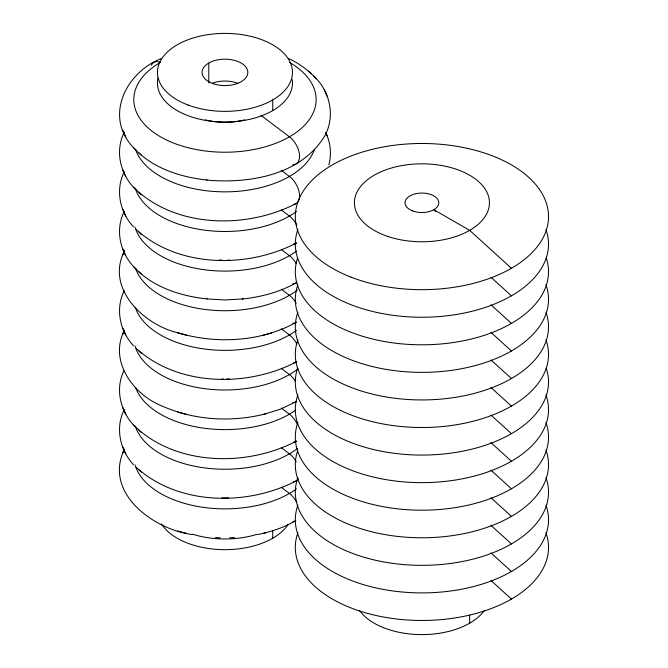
<?xml version="1.0" encoding="UTF-8"?>
<svg xmlns="http://www.w3.org/2000/svg" width="668" height="668" viewBox="0 0 668 668"><rect width="100%" height="100%" fill="white"/><g stroke="black" fill="none" stroke-linecap="round" stroke-linejoin="round"><path stroke-width="1" d="M328.848 165.021C331.662 154.275 330.735 142.543 325.65 132.606M124.649 250.642C105.101 288.017 143.386 324.606 177.822 332.814C216.766 344.321 260.837 341.999 296.692 322.101M124.281 330.735C108.717 360.803 133.299 394.588 161.514 405.777C194.204 420.481 232.055 422.66 266.599 413.575M124.281 449.614C103.365 493.118 153.765 529.499 192.167 534.567M124.507 250.959L122.812 254.859M124.507 330.217L122.812 334.109M124.507 449.096L122.812 452.987M124.306 132.197C114.42 151.302 120.624 175.851 136.28 189.954M124.306 171.826C115.038 189.754 119.923 212.533 133.525 226.903M124.306 211.455C114.42 230.552 120.624 255.109 136.28 269.204M124.306 290.705C115.038 308.641 119.923 331.411 133.525 345.782M123.906 370.832C114.545 389.811 120.908 413.818 136.28 427.712M124.306 409.584C115.038 427.52 119.923 450.29 133.525 464.661M161.172 58.584C123.847 73.397 102.939 120.065 136.28 150.325M296.692 203.222C246.818 229.391 175.241 228.456 133.525 187.282M296.692 242.851C247.82 268.536 178.506 267.993 136.28 229.575M296.692 282.472C280.802 291.732 262.733 296.567 244.58 298.78M296.692 361.73C247.82 387.415 178.506 386.872 136.28 348.454M296.692 401.359L280.535 409.15L263.242 414.486M296.692 440.98C246.818 467.149 175.241 466.214 133.525 425.04M296.692 480.609C247.82 506.294 178.506 505.751 136.28 467.333M295.765 520.723C284.034 527.536 271.008 531.828 257.764 534.567M263.242 335.236L272.11 332.814M263.242 533.365L266.599 532.454M243.745 298.888L224.966 299.957L206.187 298.888M229.742 537.782L234.51 537.581M215.422 537.581L220.189 537.782M206.187 180.009C248.488 184.034 300.375 175.442 324.406 136.464C335.712 116.967 330.226 90.856 313.651 76.094M205.343 179.901C179.024 176.703 151.811 167.793 133.525 147.653M205.343 298.78C179.024 295.582 151.811 286.672 133.525 266.532M177.822 332.814L186.689 335.236M177.822 412.064L186.689 414.486M177.822 530.943L186.689 533.365M288.76 58.584C299.189 63.46 308.566 70.34 316.407 78.766M260.921 115.305L289.436 136.806A16.884 9.744 60 0 1 299.439 154.208A16.884 9.744 60 0 1 292.751 164.796M281.286 170.29L289.436 176.435A16.884 9.744 60 0 1 299.373 193.302A16.884 9.744 60 0 1 293.519 204.408M281.286 209.919L289.436 216.065A16.884 9.744 60 0 1 296.826 225.166M281.286 249.54L289.436 255.685A16.884 9.744 60 0 1 296.25 263.71M281.286 289.169L289.436 295.314A16.884 9.744 60 0 1 296.25 303.339M281.286 328.798L289.436 334.944A16.884 9.744 60 0 1 296.826 344.045M281.286 368.419L289.436 374.564A16.884 9.744 60 0 1 295.623 381.528M281.286 408.048L289.436 414.193A16.884 9.744 60 0 1 297.36 424.397M281.286 447.677L289.436 453.822A16.884 9.744 60 0 1 296.25 461.839M281.286 487.298L289.436 493.443A16.884 9.744 60 0 1 296.826 502.553M511.438 268.269L469.662 230.36L433.849 209.694L436.129 211.756M490.93 277.228L511.438 295.832M490.93 304.792L511.438 323.395M490.93 332.355L511.438 350.967M490.93 359.927L511.438 378.531M490.93 387.49L511.438 406.094M490.93 415.053L511.438 433.666M490.93 442.625L511.438 461.229M490.93 470.188L511.438 488.792M490.93 497.752L511.438 516.364M490.93 525.324L511.438 543.927M490.93 552.887L511.438 571.499M490.93 580.45L511.438 599.062M308.574 71.209L311.179 73.73M138.752 152.696L141.349 155.21M138.752 192.317L141.349 194.839M138.752 231.946L141.349 234.46M138.752 271.575L141.349 274.089M138.752 350.825L141.349 353.347M138.752 430.075L141.349 432.597M138.752 469.704L141.349 472.226M327.12 96.351L324.189 89.604M327.12 135.98L325.834 133.032M122.812 130.068L125.743 136.815M122.812 169.697L125.743 176.435M122.812 209.318L125.743 216.065M122.812 248.947L125.743 255.694M122.812 328.197L125.743 334.944M122.812 407.455L125.743 414.193M122.812 447.076L125.743 453.822M469.662 615.078L469.662 623.186M272.711 99.941L272.711 110.629M272.711 530.475L272.711 538.249M208.783 63.034L208.783 82.832M545.94 229.458A126.603 73.096 0 0 1 421.917 317.242A126.603 73.096 0 0 1 297.895 229.458M546.232 257.881A126.603 73.096 0 0 1 421.917 344.805A126.603 73.096 0 0 1 297.602 257.881M545.94 284.593A126.603 73.096 0 0 1 421.917 372.377A126.603 73.096 0 0 1 297.895 284.593M545.94 312.156A126.603 73.096 0 0 1 421.917 399.94A126.603 73.096 0 0 1 297.895 312.156M545.94 339.728A126.603 73.096 0 0 1 421.917 427.503A126.603 73.096 0 0 1 297.895 339.728M546.232 368.143A126.603 73.096 0 0 1 421.917 455.075A126.603 73.096 0 0 1 297.602 368.143M545.94 394.855A126.603 73.096 0 0 1 421.917 482.638A126.603 73.096 0 0 1 297.895 394.855M545.94 422.426A126.603 73.096 0 0 1 421.917 510.202A126.603 73.096 0 0 1 297.895 422.426M545.94 449.99A126.603 73.096 0 0 1 422.669 537.773A126.603 73.096 0 0 1 297.602 450.842M545.94 477.553A126.603 73.096 0 0 1 421.917 565.337A126.603 73.096 0 0 1 297.895 477.553M545.94 505.125A126.603 73.096 0 0 1 421.917 592.9A126.603 73.096 0 0 1 297.895 505.125M545.94 532.688A126.603 73.096 0 0 1 421.917 620.472A126.603 73.096 0 0 1 297.895 532.688M484.3 610.535A67.526 38.986 0 0 1 421.917 634.6A67.526 38.986 0 0 1 359.534 610.535M292.208 79.5A67.526 38.986 0 0 1 223.73 122.035A67.526 38.986 0 0 1 157.99 78.089M288.033 524.605A67.526 38.986 0 0 1 224.348 549.664A67.526 38.986 0 0 1 161.472 523.937M212.691 83.108A22.879 13.21 0 0 1 237.933 83.375M244.764 119.848A48.539 28.023 0 0 1 205.168 119.848M289.436 62.366A91.174 52.638 0 0 1 289.695 136.656A91.174 52.638 0 0 1 161.021 137.107A91.174 52.638 0 0 1 159.71 62.817M151.302 65.314A16.884 9.744 60 0 1 160.495 62.366M314.311 149.715A91.174 52.638 0 0 1 224.966 191.85A91.174 52.638 0 0 1 135.621 149.715M296.517 211.464A91.174 52.638 0 0 1 203.03 229.934A91.174 52.638 0 0 1 135.303 188.401M296.25 243.152A16.884 9.744 60 0 1 293.519 244.029M296.517 251.093A91.174 52.638 0 0 1 202.229 269.438A91.174 52.638 0 0 1 135.019 227.078M296.826 282.364A16.884 9.744 60 0 1 292.751 283.675M229.274 260.019A33.767 19.497 0 0 1 227.638 260.119M221.885 260.102A33.767 19.497 0 0 1 219.438 259.919M297.335 290.112A91.174 52.638 0 0 1 204.492 309.384A91.174 52.638 0 0 1 135.621 268.594M296.25 322.41A16.884 9.744 60 0 1 292.751 323.304M243.327 298.546A22.879 13.21 0 0 1 242.284 299.297M207.113 298.93A22.879 13.21 0 0 1 206.12 298.153M296.517 330.343A91.174 52.638 0 0 1 203.03 348.813A91.174 52.638 0 0 1 135.303 307.28M296.826 361.622A16.884 9.744 60 0 1 293.519 362.908M298.137 368.753A91.174 52.638 0 0 1 203.523 388.509A91.174 52.638 0 0 1 135.019 345.957M296.25 401.66A16.884 9.744 60 0 1 292.751 402.553M229.274 378.898A33.767 19.497 0 0 1 226.811 379.032M223.529 379.04A33.767 19.497 0 0 1 221.885 378.981M295.682 410.194A91.174 52.638 0 0 1 203.197 428.088A91.174 52.638 0 0 1 135.621 387.473M296.25 441.289A16.884 9.744 60 0 1 293.519 442.166M297.335 448.612A91.174 52.638 0 0 1 203.682 467.784A91.174 52.638 0 0 1 135.303 426.159M298.262 478.814A16.884 9.744 60 0 1 293.519 481.787M296.517 488.851A91.174 52.638 0 0 1 202.229 507.196A91.174 52.638 0 0 1 135.019 464.836M295.623 520.881A16.884 9.744 60 0 1 292.751 521.432M228.456 497.835A33.767 19.497 0 0 1 221.885 497.86M207.113 180.051A22.879 13.21 0 0 1 206.12 179.274M256.929 534.333A67.526 38.986 0 0 1 192.568 534.2M412.457 210.871A16.884 9.744 0 0 0 438.751 203.489A16.884 9.744 0 0 0 414.544 194.029A16.884 9.744 0 0 0 412.457 210.871M388.158 236.555A67.526 38.986 0 0 0 489.444 202.796A67.526 38.986 0 0 0 388.158 169.037A67.526 38.986 0 0 0 388.158 236.555M350.95 277.111A126.603 73.096 0 0 0 548.203 221.793A126.603 73.096 0 0 0 366.598 150.834A126.603 73.096 0 0 0 350.95 277.111M188.05 105.018A67.526 38.986 0 0 0 292.384 74.515A67.526 38.986 0 0 0 194.455 37.6A67.526 38.986 0 0 0 188.05 105.018M212.457 83.442A22.879 13.21 0 0 0 247.811 73.104A22.879 13.21 0 0 0 214.628 60.596A22.879 13.21 0 0 0 212.457 83.442"/></g></svg>
